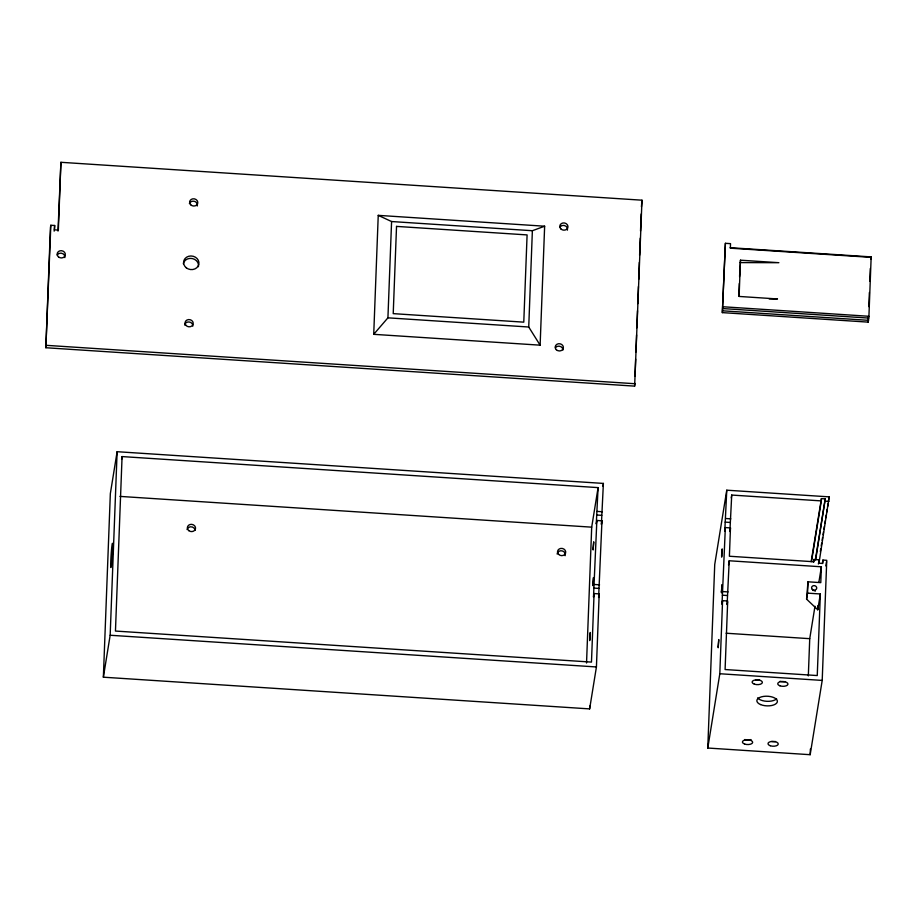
<?xml version="1.0" encoding="UTF-8"?>
<svg xmlns="http://www.w3.org/2000/svg" width="917" height="917" viewBox="0 0 917 917"><rect width="100%" height="100%" fill="white"/><g stroke="black" fill="none" stroke-linecap="round" stroke-linejoin="round"><path stroke-width="1.38" d="M58 231.084L60.912 162.298L641.992 200.193L634.633 386.126L45.85 347.738L50.435 227.657L50.825 225.261L54.665 225.49L54.47 229.835L58.344 230.098L60.912 162.298M596.852 520.466L593.494 597.139L594.078 593.551L599.191 593.884L596.428 666.957L589.631 708.898L103.369 677.193L110.338 493.644L117.124 451.703L603.386 483.419L601.392 524.398L601.965 520.81L596.852 520.466L596.268 524.065L598.09 487.615L122.076 456.574L121.617 459.394M103.369 677.193L110.166 635.252L117.124 451.703M122.076 456.574L115.45 631.056L591.476 662.097L594.078 593.551M373.723 334.327L378.24 215.357L544.641 226.212L540.124 345.17L373.723 334.327L387.925 317.832L391.582 221.536L378.24 215.357M540.124 345.17L528.731 327.014L532.376 230.717L544.641 226.212M586.536 663.025L591.694 527.16L598.09 487.615M589.631 708.898L589.734 706.056M601.965 520.81L598.618 597.483L599.191 593.884M634.633 386.126L634.747 383.283M635.011 376.165L635.664 359.097M635.928 351.979L636.581 334.911M636.845 327.793L637.498 310.714M637.774 303.607L638.415 286.528M638.691 279.421L639.332 262.342M639.607 255.224L640.249 238.156M640.524 231.038L641.166 213.97M641.442 206.852L641.992 200.193M722.332 312.617L725.404 243.303L730.528 243.647L730.356 248.175L871.15 257.356L868.915 316.273L868.25 322.131L722.332 312.617L725.404 243.303M822.469 562.866L822.916 560.069L826.756 560.321L822.205 680.414L810.169 754.702L707.775 748.031L714.733 564.482L726.768 490.194L829.163 496.865L819.007 563.095M822.916 560.069L822.79 563.462L818.95 563.221L819.076 559.817L813.964 559.485L813.872 561.754L729.393 556.241L730.471 527.917L725.347 527.584L722 604.257L722.573 600.658L727.697 600.99L725.095 669.536L817.253 675.554L820.348 593.975L807.556 593.139L806.582 599.133L817.781 609.816L820.348 593.975M726.768 490.194L724.774 531.172L725.347 527.584M707.775 748.031L719.811 673.743L722.573 600.658M806.582 599.133L807.98 581.814L820.784 582.639L821.38 566.786L729.221 560.768L727.112 604.59L727.502 602.194M815.614 560.046L825.243 498.882L821.403 498.63L821.311 500.9L731.72 495.054L729.886 531.505L730.471 527.917M738.827 296.053L739.297 283.502M739.561 276.533L740.477 260.187L778.877 262.698L740.099 262.594M740.477 260.187L739.102 296.443L777.501 298.953L769.191 298.931M807.556 593.139L807.98 581.814M808.324 675.886L809.734 638.679L814.984 606.252M810.169 754.702L810.387 749.017M817.781 609.816L817.941 605.564M868.25 322.131L868.456 316.491M868.835 306.622L869.373 292.523M869.797 281.244L870.279 268.555M730.15 247.705L870.944 256.886L870.863 259.156L871.15 257.356M45.85 347.738L50.825 225.261M54.149 231.141L54.665 225.49M602.939 486.216L603.386 483.419M731.262 497.874L731.72 495.054M728.545 564.998L729.221 560.768M811.178 561.731L821.403 498.63M811.545 561.193L821.311 500.9M813.505 562.304L813.964 559.485M815.477 559.175L825.243 498.882M818.4 564.024L819.076 559.817M820.314 551.541L820.772 548.733M821.219 545.924L821.678 543.128M822.125 540.319L822.583 537.522M823.042 534.714L823.489 531.917M823.947 529.109L824.394 526.301M824.853 523.504L825.311 520.696M825.758 517.899L826.217 515.09M826.676 512.294L827.123 509.485M827.581 506.677L828.028 503.88M828.487 501.072L829.163 496.865M870.657 258.686L870.944 256.886M818.87 582.284L821.38 566.786M825.85 565.927L826.538 561.72M391.582 221.536L532.376 230.717M722.997 306.759L868.915 316.273M722.711 308.559L868.628 318.073M722.619 310.817L868.537 320.331M387.925 317.832L528.731 327.014M46.24 345.331L635.023 383.73M825.151 501.152L828.991 501.404M725.691 518.518L730.815 518.85M597.196 511.411L602.309 511.743M725.118 522.117L730.23 522.449M596.612 514.999L601.735 515.331M119.955 496.395L591.694 527.16M722.917 591.591L728.041 591.923M594.422 584.484L599.535 584.817M722.344 595.19L727.456 595.523M593.838 588.084L598.961 588.416M726.092 633.223L809.734 638.679M719.811 673.743L822.205 680.414M110.166 635.252L596.428 666.957M187.034 529.533A4.115 3.622 9.2 0 1 195.149 530.267M557.146 554.051A4.115 3.622 9.2 0 1 562.006 550.865A4.115 3.622 9.2 0 1 565.124 555.691M812.806 590.456A2.568 2.258 9.2 0 1 815.259 591.201M776.607 698.811A10.27 4.826 2.2 0 1 766.876 701.322A10.27 4.826 2.2 0 1 757.648 697.883M759.631 679.944A5.135 2.419 2.2 0 1 755.711 679.933M785.227 681.618A5.135 2.419 2.2 0 1 780.115 681.274M775.53 741.521A5.135 2.419 2.2 0 1 771.598 741.509M751.046 739.549A5.135 2.419 2.2 0 1 744.81 739.526M555.427 347.681A4.115 3.622 9.2 0 1 562.992 349.996M560 226.912A4.115 3.622 9.2 0 1 567.405 230.144M184.661 325.065A4.115 3.622 9.2 0 1 189.154 321.993A4.115 3.622 9.2 0 1 192.811 326.108M183.308 263.695A7.703 6.786 9.2 0 1 192.261 258.537A7.703 6.786 9.2 0 1 198.427 266.687M189.395 203.62A4.115 3.622 9.2 0 1 194.507 201.373A4.115 3.622 9.2 0 1 197.235 206.004M57.186 254.96A4.115 3.622 9.2 0 1 64.866 257.585M718.16 646.519L718.229 647.757L718.768 639.55L718.16 646.519M721.427 591.545L721.496 592.852L722.046 584.656L721.427 591.545M589.665 639.092L589.7 640.616L590.284 632.478L589.665 639.092M593.104 548.469L593.139 549.982L593.723 541.832L593.104 548.469M592.932 584.083L593.024 585.711L593.505 577.561L592.932 584.083M721.61 555.186L721.679 557.112L722.195 548.916L721.61 555.186M396.534 226.396L393.221 313.637L523.779 322.154L527.092 234.912L396.534 226.396M111.805 561.938A12.196 0.619 -86.3 0 0 112.516 543.288A12.196 0.619 -86.3 0 0 110.785 561.147A12.196 0.619 -86.3 0 0 111.805 561.938M760.537 704.554A10.27 4.826 2.2 0 0 777.238 702.17A10.27 4.826 2.2 0 0 763.586 696.404A10.27 4.826 2.2 0 0 760.537 704.554M754.336 684.139A5.135 2.419 2.2 0 0 762.359 682.569A5.135 2.419 2.2 0 0 755.012 679.99A5.135 2.419 2.2 0 0 754.336 684.139M779.943 685.813A5.135 2.419 2.2 0 0 787.955 684.231A5.135 2.419 2.2 0 0 780.608 681.663A5.135 2.419 2.2 0 0 779.943 685.813M744.638 744.054A5.135 2.419 2.2 0 0 752.651 742.483A5.135 2.419 2.2 0 0 745.303 739.904A5.135 2.419 2.2 0 0 744.638 744.054M770.234 745.727A5.135 2.419 2.2 0 0 778.246 744.146A5.135 2.419 2.2 0 0 770.91 741.566A5.135 2.419 2.2 0 0 770.234 745.727M188.764 530.622A4.115 3.622 9.2 0 0 195.47 528.811A4.115 3.622 9.2 0 0 190.117 524.49A4.115 3.622 9.2 0 0 188.764 530.622M558.556 554.315A4.115 3.622 9.2 0 0 565.514 553.295A4.115 3.622 9.2 0 0 560.791 548.423A4.115 3.622 9.2 0 0 558.556 554.315M812.29 589.379A2.568 2.258 9.2 0 0 816.611 588.634A2.568 2.258 9.2 0 0 813.585 585.665A2.568 2.258 9.2 0 0 812.29 589.379M185.945 325.375A4.115 3.622 9.2 0 0 192.948 324.629A4.115 3.622 9.2 0 0 188.478 319.586A4.115 3.622 9.2 0 0 185.945 325.375M560.883 228.929A4.115 3.622 9.2 0 0 567.795 227.748A4.115 3.622 9.2 0 0 562.946 222.98A4.115 3.622 9.2 0 0 560.883 228.929M556.298 349.709A4.115 3.622 9.2 0 0 563.21 348.529A4.115 3.622 9.2 0 0 558.361 343.76A4.115 3.622 9.2 0 0 556.298 349.709M186.277 267.798A7.703 6.786 9.2 0 0 198.817 264.291A7.703 6.786 9.2 0 0 188.684 256.29A7.703 6.786 9.2 0 0 186.277 267.798M190.713 204.789A4.115 3.622 9.2 0 0 197.625 203.608A4.115 3.622 9.2 0 0 192.776 198.84A4.115 3.622 9.2 0 0 190.713 204.789M58.528 256.943A4.115 3.622 9.2 0 0 65.256 255.178A4.115 3.622 9.2 0 0 59.937 250.822A4.115 3.622 9.2 0 0 58.528 256.943"/></g></svg>
